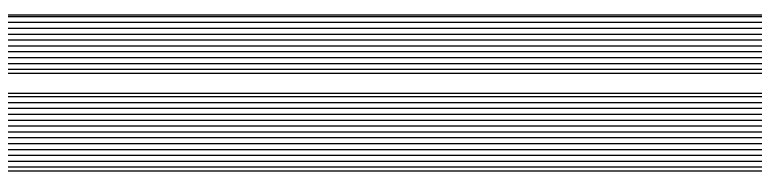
# Model space of a CAD drawing. Extents: x 295 to 953, y 10 to 290.
# Drawn here: x 761.99 to 786.03, y 210.67 to 215.75 of the extents above; entities that cross this region are included whole.
import ezdxf

# ---------------------------------------------------------------- set-up
doc = ezdxf.new("R2010")
doc.units = 0
doc.header["$LTSCALE"] = 5
doc.header["$MEASUREMENT"] = 0
doc.layers.add('DV-ABPB-A4_BOT', color=7, linetype='CONTINUOUS')

msp = doc.modelspace()

# ---------------------------------------------------------------- linework, layer by layer
at = {"layer": 'DV-ABPB-A4_BOT', "color": 7}
for p, q in [((802.141, 215.685), (705.842, 215.685)), ((705.995, 215.748), (801.989, 215.748)), ((802.505, 215.494), (705.479, 215.494)), ((802.695, 215.304), (705.289, 215.304)), ((802.886, 215.113), (705.098, 215.113)), ((803.267, 214.732), (704.717, 214.732)), ((803.076, 214.923), (704.908, 214.923)), ((803.457, 214.542), (704.527, 214.542)), ((803.648, 214.351), (704.336, 214.351)), ((803.996, 213.97), (703.988, 213.97)), ((803.838, 214.161), (704.146, 214.161)), ((800.084, 213.843), (708.535, 213.843)), ((799.121, 213.081), (724.102, 213.081)), ((724.41, 213.208), (798.814, 213.208)), ((799.393, 212.891), (723.831, 212.891)), ((799.584, 212.7), (723.64, 212.7)), ((799.965, 212.319), (723.259, 212.319)), ((799.774, 212.51), (723.45, 212.51)), ((800.155, 212.129), (723.069, 212.129)), ((800.346, 211.938), (722.878, 211.938)), ((800.536, 211.748), (722.688, 211.748)), ((800.846, 211.367), (722.378, 211.367)), ((800.727, 211.557), (722.497, 211.557)), ((800.925, 211.176), (722.299, 211.176)), ((800.981, 210.986), (722.243, 210.986)), ((800.981, 210.795), (722.243, 210.795)), ((796.274, 210.668), (726.95, 210.668))]:
    msp.add_line(p, q, dxfattribs=at)

doc.saveas('drawing.dxf')
